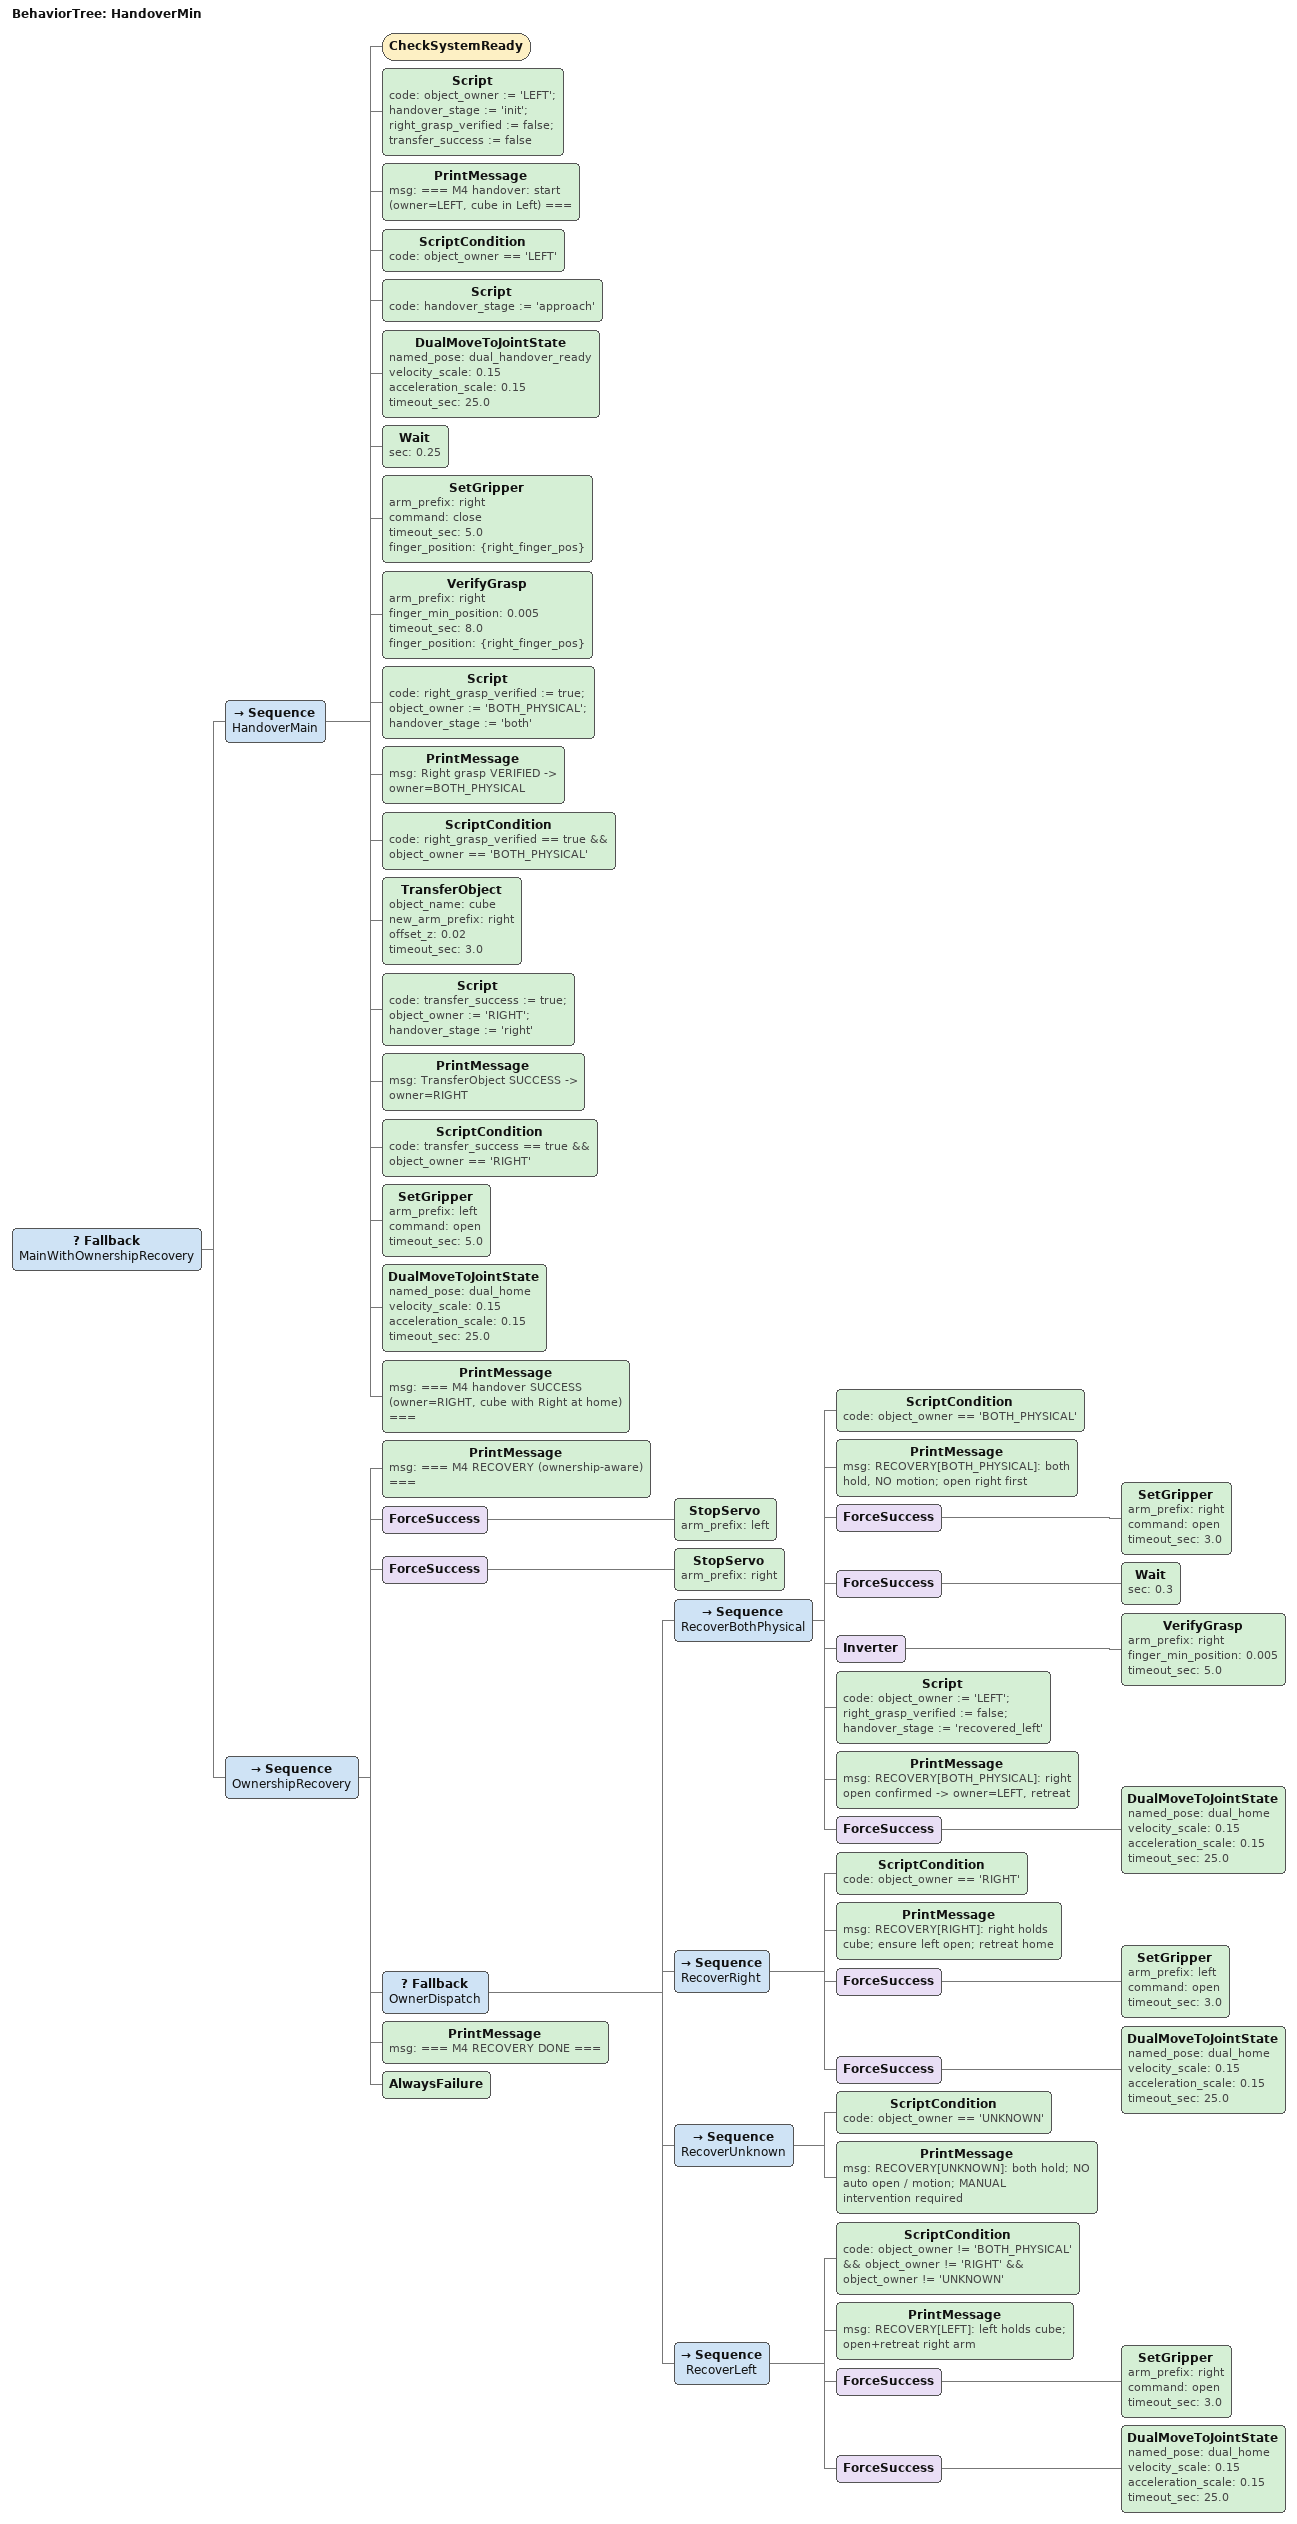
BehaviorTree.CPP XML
<root BTCPP_format="4">
  <BehaviorTree ID="HandoverMin">

    <Fallback name="MainWithOwnershipRecovery">

      <!-- ==================== 主任务 ==================== -->
      <Sequence name="HandoverMain">

        <CheckSystemReady />

        <!-- 初始化 ownership blackboard -->
        <Script code="object_owner := 'LEFT'; handover_stage := 'init';
                      right_grasp_verified := false; transfer_success := false" />
        <PrintMessage msg="=== M4 handover: start (owner=LEFT, cube in Left) ===" />

        <!-- gate: 仅 LEFT 归属时可进入交接 -->
        <ScriptCondition code="object_owner == 'LEFT'" />

        <!-- 1. 双臂进入固定交接构型 -->
        <Script code="handover_stage := 'approach'" />
        <DualMoveToJointState named_pose="dual_handover_ready"
            velocity_scale="0.15" acceleration_scale="0.15"
            timeout_sec="25.0" />

        <!-- M4.9: 到位后短暂 dwell 稳定 -->
        <Wait sec="0.25" />

        <!-- 2. Right Close (右爪咬住 cube, cube 此刻被双爪同时夹持) -->
        <SetGripper arm_prefix="right" command="close" timeout_sec="5.0"
            finger_position="{right_finger_pos}" />

        <!-- 3. Verify Right Grasp: 失败 => Left 不松 (子树失败 -> 恢复分支 owner=LEFT) -->
        <VerifyGrasp arm_prefix="right"
            finger_min_position="0.005" timeout_sec="8.0"
            finger_position="{right_finger_pos}" />

        <!-- 4. 双爪持物 -> 更新 ownership -->
        <Script code="right_grasp_verified := true;
                      object_owner := 'BOTH_PHYSICAL'; handover_stage := 'both'" />
        <PrintMessage msg="Right grasp VERIFIED -> owner=BOTH_PHYSICAL" />

        <!-- gate: Transfer 前必须 right verified + BOTH -->
        <ScriptCondition code="right_grasp_verified == true
                                &amp;&amp; object_owner == 'BOTH_PHYSICAL'" />

        <!-- 5. PlanningScene 原子转移 Left -> Right (单次 diff) -->
        <TransferObject object_name="cube"
            new_arm_prefix="right"
            offset_z="0.02"
            timeout_sec="3.0" />

        <!-- 6. 转移成功 -> ownership RIGHT -->
        <Script code="transfer_success := true;
                      object_owner := 'RIGHT'; handover_stage := 'right'" />
        <PrintMessage msg="TransferObject SUCCESS -> owner=RIGHT" />

        <!-- gate: LeftOpen 只在 transfer_success + RIGHT 时允许 (M4.6 invariant) -->
        <ScriptCondition code="transfer_success == true &amp;&amp; object_owner == 'RIGHT'" />

        <!-- 7. Left Open (cube 只被 Right 夹持) -->
        <SetGripper arm_prefix="left" command="open" timeout_sec="5.0" />

        <!-- 8. 双臂安全分离回 home (Right 持物) -->
        <DualMoveToJointState named_pose="dual_home"
            velocity_scale="0.15" acceleration_scale="0.15"
            timeout_sec="25.0" />

        <PrintMessage msg="=== M4 handover SUCCESS (owner=RIGHT, cube with Right at home) ===" />
        <!-- 树 SUCCESS: trial 成功; cube 仍 attached to Right, 由 runner/place 阶段处理 -->

      </Sequence>

      <!-- ==================== Ownership-aware Recovery ==================== -->
      <Sequence name="OwnershipRecovery">
        <PrintMessage msg="=== M4 RECOVERY (ownership-aware) ===" />

        <!-- 先停 servo, 再按 owner 分支; 不做无条件 OpenBoth -->
        <ForceSuccess>
          <StopServo arm_prefix="left" />
        </ForceSuccess>
        <ForceSuccess>
          <StopServo arm_prefix="right" />
        </ForceSuccess>

        <Fallback name="OwnerDispatch">

          <!-- BOTH_PHYSICAL: 双爪都咬住但 transfer 失败 -> 禁止立即运动;
               只 Right Open + 确认后回到 LEFT 再撤离 -->
          <Sequence name="RecoverBothPhysical">
            <ScriptCondition code="object_owner == 'BOTH_PHYSICAL'" />
            <PrintMessage msg="RECOVERY[BOTH_PHYSICAL]: both hold, NO motion; open right first" />
            <ForceSuccess>
              <SetGripper arm_prefix="right" command="open" timeout_sec="3.0" />
            </ForceSuccess>
            <ForceSuccess>
              <Wait sec="0.3" />
            </ForceSuccess>
            <!-- 确认 Right 已松开: VerifyGrasp 现在应 FAILURE(空/未咬) -->
            <Inverter>
              <VerifyGrasp arm_prefix="right"
                  finger_min_position="0.005" timeout_sec="5.0" />
            </Inverter>
            <Script code="object_owner := 'LEFT'; right_grasp_verified := false;
                          handover_stage := 'recovered_left'" />
            <PrintMessage msg="RECOVERY[BOTH_PHYSICAL]: right open confirmed -> owner=LEFT, retreat" />
            <ForceSuccess>
              <DualMoveToJointState named_pose="dual_home"
                  velocity_scale="0.15" acceleration_scale="0.15"
                  timeout_sec="25.0" />
            </ForceSuccess>
          </Sequence>

          <!-- RIGHT: transfer 成功但 LeftOpen/撤离失败 -> Right 持物, 确保 Left 开 + 撤离 -->
          <Sequence name="RecoverRight">
            <ScriptCondition code="object_owner == 'RIGHT'" />
            <PrintMessage msg="RECOVERY[RIGHT]: right holds cube; ensure left open; retreat home" />
            <ForceSuccess>
              <SetGripper arm_prefix="left" command="open" timeout_sec="3.0" />
            </ForceSuccess>
            <ForceSuccess>
              <DualMoveToJointState named_pose="dual_home"
                  velocity_scale="0.15" acceleration_scale="0.15"
                  timeout_sec="25.0" />
            </ForceSuccess>
          </Sequence>

          <!-- UNKNOWN: 状态不明 -> Both Stop/Hold, 禁止自动 Open/Motion, 人工处理 -->
          <Sequence name="RecoverUnknown">
            <ScriptCondition code="object_owner == 'UNKNOWN'" />
            <PrintMessage msg="RECOVERY[UNKNOWN]: both hold; NO auto open / motion; MANUAL intervention required" />
          </Sequence>

          <!-- LEFT / 默认: RightClose 或 Verify 失败, 物体仍在 Left -> Right 撤离 -->
          <Sequence name="RecoverLeft">
            <ScriptCondition code="object_owner != 'BOTH_PHYSICAL'
                                    &amp;&amp; object_owner != 'RIGHT'
                                    &amp;&amp; object_owner != 'UNKNOWN'" />
            <PrintMessage msg="RECOVERY[LEFT]: left holds cube; open+retreat right arm" />
            <ForceSuccess>
              <SetGripper arm_prefix="right" command="open" timeout_sec="3.0" />
            </ForceSuccess>
            <ForceSuccess>
              <DualMoveToJointState named_pose="dual_home"
                  velocity_scale="0.15" acceleration_scale="0.15"
                  timeout_sec="25.0" />
            </ForceSuccess>
          </Sequence>

        </Fallback>

        <!-- recovery 完成 => 整树 FAILURE (trial 计失败; 若 recovery 内部仍失败,
             同样 FAILURE, owner 保持可查) -->
        <PrintMessage msg="=== M4 RECOVERY DONE ===" />
        <AlwaysFailure />
      </Sequence>

    </Fallback>
  </BehaviorTree>
</root>
